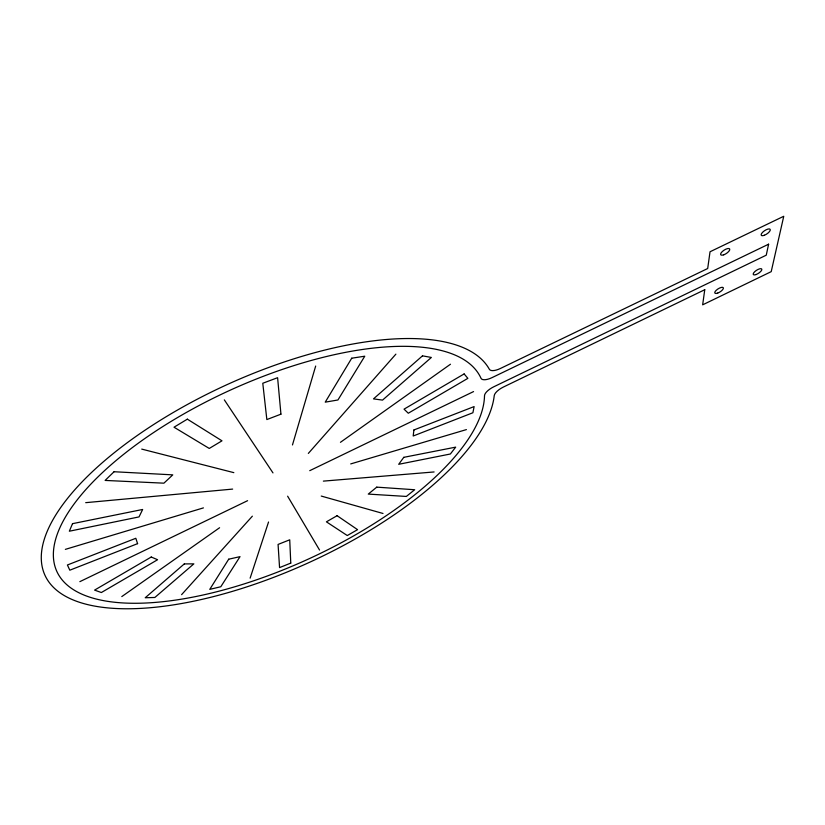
<?xml version="1.0" encoding="UTF-8"?>
<svg xmlns="http://www.w3.org/2000/svg" width="825" height="825" viewBox="0 0 825 825"><rect width="100%" height="100%" fill="white"/><g stroke="black" fill="none" stroke-linecap="round" stroke-linejoin="round"><path stroke-width="1.24" d="M292.473 444.943L315.676 366.042M250.13 578.16L268.548 521.998M308.333 453.42L395.887 354.142M181.603 594.66L252.368 516.172M340.447 442.313L450.471 364.227M121.791 596.588L219.594 527.732M79.85 581.656L247.593 500.682M309.746 470.673L473.56 391.586M65.361 549.368L203.424 507.891M350.707 463.918L466.414 429.598M85.707 502.662L232.65 489.091M323.369 481.119L434.105 471.952M141.725 449.099L233.836 472.642M321.245 496.062L382.996 513.47M224.328 399.867L272.972 472.9M287.626 496.186L319.543 550.038M413.913 429.969L413.191 436.002L472.9 412.748L474.117 406.581L413.913 429.969M704.756 289.719L702.653 304.838L771.21 271.652L783.75 216.274L710.026 251.769L707.695 268.517L500.321 368.517A11.591 4.672 -29 0 1 489.38 369.322A245.004 97.938 -24.5 0 0 130.948 440.014A245.004 97.938 -24.5 0 0 161.638 606.53A245.004 97.938 -24.5 0 0 494.237 395.629A11.086 4.269 -28.8 0 1 503.415 387.028L704.756 289.719M768.611 244.19L766.25 255.183L493.711 386.822A11.168 4.342 -28.7 0 0 484.502 395.701A233.062 93.05 -24.5 0 1 171.662 600.631A233.062 93.05 -24.5 0 1 139.879 442.045A233.062 93.05 -24.5 0 1 481.027 378.324A11.498 4.61 -28.8 0 0 492.03 377.633L768.611 244.19M72.517 523.669L69.341 531.217L139.033 516.904L142.653 509.468L72.517 523.669M351.728 358.205L325.236 402.157L337.941 399.981L364.774 356.204L351.728 358.205M228.711 559.195L209.767 589.37L220.801 586.74L240.023 556.648L228.711 559.195M403.796 457.328L398.702 464.3L450.368 453.998L455.668 447.14L403.796 457.328M114.067 471.735L105.105 480.428L163.917 483.172L172.786 474.86L114.067 471.735M422.493 355.843L373.478 398.887L382.542 400.104L431.372 357.452L422.493 355.843M184.305 563.908L145.221 597.754L154.863 597.465L193.844 563.867L184.305 563.908M376.757 487.142L368.28 494.093L406.333 496.444L414.666 489.741L376.757 487.142M187.347 419.162L174.013 427.206L209.261 448.449L221.987 440.828L187.347 419.162M464.135 373.931L404.044 409.148L408.293 413.232L467.858 378.355L464.135 373.931M151.253 557.019L94.566 590.112L101.362 592.525L157.585 559.732L151.253 557.019M337.095 515.697L326.411 521.833L347.273 535.538L357.565 529.66L337.095 515.697M290.771 563.104L279.562 567.6L278.077 544.428L289.73 539.808L290.771 563.104M137.589 543.654L69.816 570.188L67.403 564.991L135.816 538.282L137.589 543.654M280.943 414.171L266.846 419.564L262.783 383.254L277.602 377.695L280.943 414.171M723.7 254.832A5.321 2.011 -33.1 0 0 729.692 249.016A5.321 2.011 -33.1 0 0 722.174 251.666A5.321 2.011 -33.1 0 0 723.7 254.832M717.667 293.112A5.022 1.825 -32.4 0 0 723.319 287.739A5.022 1.825 -32.4 0 0 716.183 290.328A5.022 1.825 -32.4 0 0 717.667 293.112M756.02 274.56A5.053 1.805 -33 0 0 761.805 269.136A5.053 1.805 -33 0 0 754.741 271.673A5.053 1.805 -33 0 0 756.02 274.56M764.414 235.249A5.352 1.99 -33.8 0 0 770.179 229.35A5.352 1.99 -33.8 0 0 762.568 232.33A5.352 1.99 -33.8 0 0 764.414 235.249"/></g></svg>
